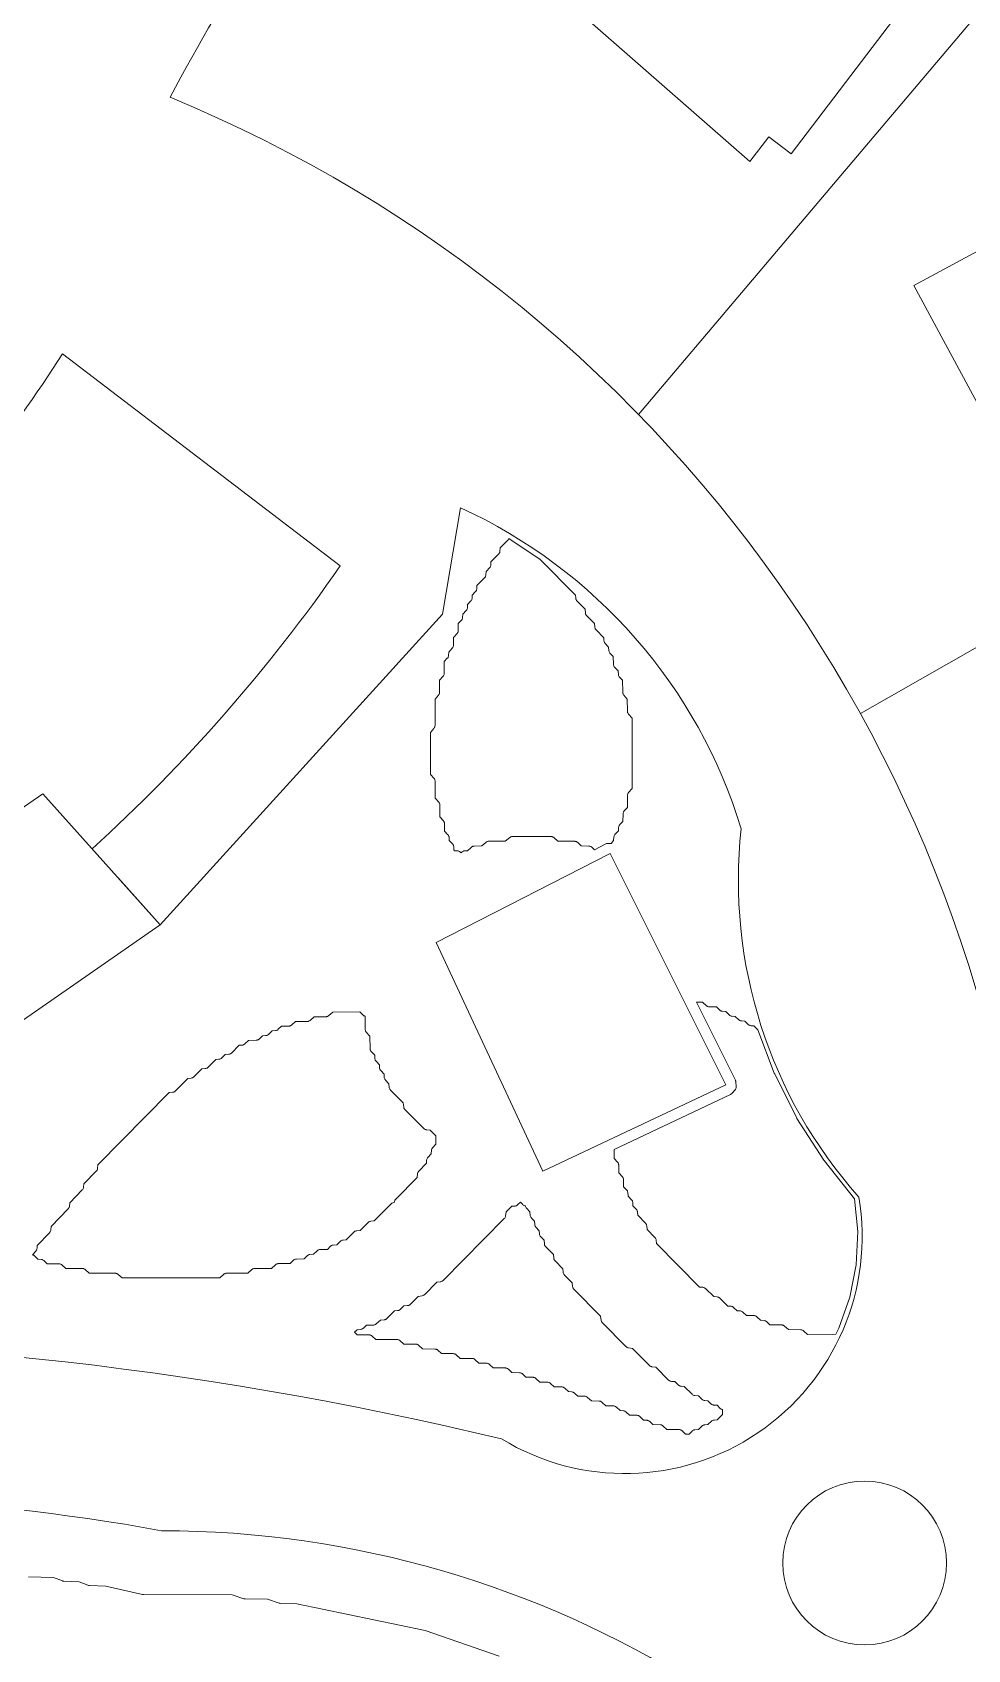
# Model space of a CAD drawing. Header units: inches. Extents: x 36 to 79.4, y 17.3 to 55.9.
# Drawn here: x 59.51 to 64.8, y 30.96 to 40.11 of the extents above; entities that cross this region are included whole.
import ezdxf

# ---------------------------------------------------------------- set-up
doc = ezdxf.new("R2010")
doc.units = ezdxf.units.IN
for name, color, linetype, lineweight in [('01_ORIGINAL_CAD', 7, 'Continuous', 20), ('02_APPROVED_PDF_OUTLINES', 7, 'Continuous', 15), ('03_ADDED_AREAS_SAME_COMPOSITION', 7, 'Continuous', 15)]:
    doc.layers.add(name, color=color, linetype=linetype, lineweight=lineweight)

msp = doc.modelspace()

# ---------------------------------------------------------------- linework, layer by layer
at = {"layer": '01_ORIGINAL_CAD'}
for points in [[(60.2903, 39.7397, -0.089338), (62.8134, 42.9443, -0.322066), (66.0509, 42.9443, -0.030946), (69.1112, 38.8335, -0.044664), (70.7797, 33.5539, -0.301674), (68.9667, 31.1439, -0.082145), (65.5911, 31.0784)], [(60.2903, 39.7397, -0.300089), (65.1799, 32.5384)], [(59.8492, 35.4884, 0.057164), (61.253, 37.0882), (59.6813, 38.2893, -0.064319), (58.6323, 37.0141, -0.064319)], [(59.9983, 35.3223), (60.235, 35.0586), (61.8312, 36.8162), (61.9333, 37.4176, -0.214593), (63.5216, 35.6018, 0.212382), (64.1876, 33.5175, -0.642649), (62.1657, 32.1496, 0.132984), (51.6147, 31.858, -0.471407), (50.9129, 32.2446)], [(53.6498, 30.945, -0.14301), (60.2429, 31.6303, -0.286424), (65.3601, 28.4306), (66.4807, 23.8898, -0.272091), (64.8996, 18.9541), (63.6613, 17.5325)]]:
    msp.add_lwpolyline(points, format="xyb", dxfattribs=at)
for points in [[(66.6044, 42.2755), (62.9415, 37.9447)], [(69.0056, 38.9945), (64.1961, 36.2529)], [(58.564, 35.1056), (59.0582, 34.2414), (60.235, 35.0586), (59.5701, 35.7993), (58.564, 35.1056)]]:
    msp.add_lwpolyline(points, dxfattribs=at)
for points in [[(62.8271, 40.7024), (63.4451, 41.5024), (64.5339, 40.6717), (64.2414, 40.2883), (64.3837, 40.1797), (63.8039, 39.4198), (63.6773, 39.5164), (63.5712, 39.3774), (62.394, 40.4074), (62.7222, 40.7825)], [(65.0065, 38.7995), (65.8647, 39.3337), (66.5953, 38.1753), (66.1874, 37.918), (66.2829, 37.7666), (65.4744, 37.2567), (65.3895, 37.3914), (65.2415, 37.2981), (64.4977, 38.6741), (64.9361, 38.9111)], [(61.7958, 34.9574), (62.7801, 35.4615), (63.4352, 34.1523), (62.3986, 33.6635)]]:
    msp.add_lwpolyline(points, close=True, dxfattribs=at)
msp.add_circle((64.2199, 31.4476), 0.4633, dxfattribs=at)
at = {"layer": '02_APPROVED_PDF_OUTLINES'}
for points in [[(62.2077, 37.2442), (62.3848, 37.1255), (62.5847, 36.924), (62.5855, 36.9072), (62.5858, 36.9042), (62.5864, 36.9013), (62.5875, 36.8985), (62.5888, 36.8958), (62.5905, 36.8933), (62.5924, 36.891), (62.6384, 36.8433), (62.6401, 36.8231), (62.6407, 36.8197), (62.6417, 36.8164), (62.6431, 36.8133), (62.645, 36.8104), (62.6472, 36.8078), (62.6916, 36.7626), (62.6934, 36.7426), (62.6939, 36.7392), (62.6949, 36.7359), (62.6964, 36.7328), (62.6982, 36.7299), (62.7005, 36.7273), (62.7444, 36.6826), (62.7452, 36.6658), (62.7456, 36.6623), (62.7465, 36.6589), (62.7479, 36.6556), (62.7497, 36.6526), (62.7519, 36.6498), (62.7715, 36.6289), (62.7733, 36.6085), (62.7738, 36.6051), (62.7748, 36.6018), (62.7762, 36.5987), (62.7781, 36.5958), (62.7803, 36.5932), (62.7975, 36.5755), (62.7985, 36.5322), (62.7988, 36.5291), (62.7994, 36.5262), (62.8004, 36.5233), (62.8017, 36.5206), (62.8033, 36.518), (62.8052, 36.5157), (62.8248, 36.4947), (62.8266, 36.4743), (62.8272, 36.4709), (62.8281, 36.4677), (62.8296, 36.4645), (62.8314, 36.4617), (62.8336, 36.4591), (62.8507, 36.4416), (62.8511, 36.3744), (62.8513, 36.3708), (62.8521, 36.3674), (62.8534, 36.364), (62.8551, 36.3609), (62.8572, 36.3581), (62.8774, 36.335), (62.8778, 36.2671), (62.8781, 36.2635), (62.8789, 36.26), (62.8801, 36.2567), (62.8818, 36.2536), (62.884, 36.2507), (62.9041, 36.2277), (62.9049, 35.8293), (62.8849, 35.8063), (62.8827, 35.8034), (62.881, 35.8003), (62.8797, 35.797), (62.879, 35.7935), (62.8787, 35.7899), (62.8786, 35.7225), (62.8599, 35.7023), (62.858, 35.7), (62.8563, 35.6974), (62.855, 35.6947), (62.8541, 35.6918), (62.8535, 35.6888), (62.8532, 35.6858), (62.8524, 35.6424), (62.8352, 35.6248), (62.833, 35.6221), (62.8312, 35.6192), (62.8298, 35.6161), (62.8288, 35.6128), (62.8283, 35.6095), (62.8266, 35.5894), (62.8088, 35.5711), (62.8066, 35.5684), (62.8048, 35.5655), (62.8033, 35.5624), (62.8024, 35.5591), (62.8018, 35.5558), (62.8, 35.5344), (62.7866, 35.5176), (62.7693, 35.519), (62.7658, 35.519), (62.7624, 35.5186), (62.7591, 35.5177), (62.7559, 35.5163), (62.6909, 35.4832), (62.6765, 35.4968), (62.6742, 35.4987), (62.6716, 35.5004), (62.6688, 35.5017), (62.6659, 35.5027), (62.6629, 35.5033), (62.6599, 35.5036), (62.6169, 35.5045), (62.5969, 35.5235), (62.5945, 35.5255), (62.5919, 35.5272), (62.5891, 35.5285), (62.5861, 35.5295), (62.583, 35.5301), (62.5799, 35.5304), (62.4836, 35.5313), (62.4607, 35.5517), (62.4583, 35.5535), (62.4557, 35.5551), (62.453, 35.5563), (62.4501, 35.5572), (62.4471, 35.5578), (62.4441, 35.558), (62.2288, 35.5581), (62.2254, 35.5579), (62.222, 35.5572), (62.2188, 35.556), (62.2157, 35.5544), (62.2129, 35.5524), (62.187, 35.5312), (62.0931, 35.5309), (62.0901, 35.5307), (62.0871, 35.5301), (62.0842, 35.5292), (62.0815, 35.528), (62.0789, 35.5264), (62.0765, 35.5245), (62.0536, 35.5041), (62.0102, 35.5031), (62.0071, 35.5028), (62.0041, 35.5022), (62.0012, 35.5012), (61.9984, 35.4998), (61.9959, 35.4982), (61.9935, 35.4962), (61.9733, 35.4769), (61.9566, 35.4762), (61.9531, 35.4758), (61.9497, 35.4749), (61.9464, 35.4735), (61.9434, 35.4717), (61.9406, 35.4695), (61.9369, 35.466), (61.9332, 35.4695), (61.9305, 35.4717), (61.9274, 35.4735), (61.9242, 35.4749), (61.9208, 35.4758), (61.9173, 35.4762), (61.901, 35.4769), (61.8968, 35.4811), (61.8961, 35.4978), (61.8957, 35.5013), (61.8948, 35.5047), (61.8934, 35.508), (61.8916, 35.511), (61.8894, 35.5138), (61.8702, 35.5343), (61.8694, 35.5515), (61.869, 35.555), (61.8681, 35.5584), (61.8667, 35.5616), (61.8649, 35.5647), (61.8627, 35.5674), (61.8437, 35.5877), (61.8427, 35.6314), (61.8425, 35.6345), (61.8419, 35.6374), (61.8409, 35.6403), (61.8396, 35.643), (61.8379, 35.6456), (61.836, 35.6479), (61.8172, 35.6681), (61.8168, 35.7355), (61.8166, 35.7391), (61.8158, 35.7426), (61.8145, 35.7459), (61.8128, 35.749), (61.8107, 35.7519), (61.7905, 35.7749), (61.79, 35.8697), (61.7898, 35.8733), (61.789, 35.8767), (61.7877, 35.8801), (61.786, 35.8832), (61.7839, 35.886), (61.7637, 35.9091), (61.7633, 36.1464), (61.7833, 36.1694), (61.7854, 36.1723), (61.7872, 36.1754), (61.7884, 36.1788), (61.7892, 36.1823), (61.7894, 36.1859), (61.7894, 36.3343), (61.8095, 36.3573), (61.8116, 36.3602), (61.8133, 36.3633), (61.8146, 36.3667), (61.8154, 36.3701), (61.8156, 36.3737), (61.8157, 36.4416), (61.8358, 36.4647), (61.838, 36.4676), (61.8397, 36.4707), (61.8409, 36.474), (61.8417, 36.4775), (61.842, 36.4811), (61.8421, 36.5482), (61.859, 36.5657), (61.8613, 36.5683), (61.8631, 36.5712), (61.8645, 36.5744), (61.8655, 36.5776), (61.866, 36.581), (61.8677, 36.6014), (61.8872, 36.6224), (61.8892, 36.6247), (61.8908, 36.6273), (61.8921, 36.6301), (61.8931, 36.6329), (61.8937, 36.6359), (61.8939, 36.6389), (61.8948, 36.6831), (61.915, 36.7063), (61.9171, 36.7092), (61.9189, 36.7123), (61.9201, 36.7156), (61.9209, 36.7191), (61.9211, 36.7227), (61.9213, 36.763), (61.9383, 36.7805), (61.9405, 36.7831), (61.9423, 36.786), (61.9437, 36.7891), (61.9447, 36.7924), (61.9452, 36.7958), (61.947, 36.8162), (61.9665, 36.8372), (61.9687, 36.8399), (61.9705, 36.843), (61.9718, 36.8462), (61.9727, 36.8497), (61.9731, 36.8532), (61.9738, 36.8703), (61.9929, 36.8909), (61.9951, 36.8936), (61.9969, 36.8967), (61.9983, 36.8999), (61.9992, 36.9034), (61.9996, 36.9069), (62.0003, 36.924), (62.0193, 36.9446), (62.0216, 36.9473), (62.0234, 36.9504), (62.0247, 36.9536), (62.0256, 36.9571), (62.026, 36.9606), (62.0267, 36.9774), (62.0705, 37.0221), (62.0727, 37.0247), (62.0745, 37.0276), (62.076, 37.0308), (62.077, 37.0341), (62.0775, 37.0375), (62.0792, 37.0578), (62.0987, 37.0788), (62.1009, 37.0816), (62.1027, 37.0846), (62.1041, 37.0879), (62.105, 37.0913), (62.1054, 37.0948), (62.1061, 37.1116), (62.1498, 37.1563), (62.1521, 37.159), (62.1539, 37.1619), (62.1554, 37.165), (62.1564, 37.1683), (62.1569, 37.1717), (62.1586, 37.1917), (62.2028, 37.2369), (62.2049, 37.2394), (62.2067, 37.2421)], [(63.2683, 34.62), (63.303, 34.62), (63.3258, 34.5998), (63.3282, 34.5979), (63.3307, 34.5964), (63.3335, 34.5951), (63.3363, 34.5942), (63.3393, 34.5937), (63.3423, 34.5935), (63.3818, 34.5933), (63.3991, 34.5762), (63.4017, 34.574), (63.4046, 34.5721), (63.4077, 34.5706), (63.411, 34.5696), (63.4144, 34.5691), (63.4344, 34.5673), (63.4552, 34.5476), (63.458, 34.5454), (63.461, 34.5435), (63.4643, 34.5421), (63.4678, 34.5412), (63.4713, 34.5408), (63.488, 34.5401), (63.5083, 34.5208), (63.5111, 34.5186), (63.5142, 34.5167), (63.5174, 34.5153), (63.5209, 34.5144), (63.5244, 34.514), (63.5412, 34.5133), (63.5615, 34.494), (63.5642, 34.4918), (63.5673, 34.4899), (63.5706, 34.4885), (63.574, 34.4876), (63.5776, 34.4872), (63.5939, 34.4865), (63.6158, 34.4643), (63.7087, 34.2185), (63.7098, 34.2161), (63.8356, 33.9655), (63.8369, 33.9632), (63.9889, 33.7259), (63.9905, 33.7238), (64.1634, 33.5077), (64.1808, 33.323), (64.1713, 33.135), (64.1356, 32.952), (64.0746, 32.7767), (64.0564, 32.7413), (63.8961, 32.7411), (63.8763, 32.7599), (63.8739, 32.7619), (63.8713, 32.7636), (63.8685, 32.7649), (63.8655, 32.7659), (63.8625, 32.7666), (63.8594, 32.7668), (63.7896, 32.7678), (63.7666, 32.7881), (63.7642, 32.79), (63.7617, 32.7915), (63.7589, 32.7928), (63.7561, 32.7937), (63.7531, 32.7942), (63.7501, 32.7944), (63.684, 32.7946), (63.6668, 32.8117), (63.6642, 32.8139), (63.6613, 32.8158), (63.6582, 32.8173), (63.6548, 32.8183), (63.6514, 32.8188), (63.6314, 32.8206), (63.6107, 32.8403), (63.6083, 32.8422), (63.6057, 32.8439), (63.603, 32.8452), (63.6001, 32.8462), (63.5971, 32.8469), (63.594, 32.8471), (63.5511, 32.848), (63.531, 32.867), (63.5282, 32.8693), (63.5252, 32.8711), (63.5219, 32.8725), (63.5184, 32.8735), (63.5149, 32.8739), (63.4981, 32.8746), (63.4778, 32.8938), (63.4751, 32.8961), (63.472, 32.898), (63.4687, 32.8993), (63.4653, 32.9003), (63.4617, 32.9007), (63.4454, 32.9014), (63.4012, 32.9456), (63.3986, 32.9479), (63.3957, 32.9498), (63.3925, 32.9512), (63.3892, 32.9523), (63.3857, 32.9528), (63.3659, 32.9546), (63.3187, 33.0008), (63.3164, 33.0028), (63.3138, 33.0045), (63.3111, 33.0059), (63.3083, 33.0069), (63.3053, 33.0076), (63.3023, 33.0079), (63.286, 33.0086), (63.042, 33.2546), (63.0403, 33.2746), (63.0397, 33.278), (63.0387, 33.2813), (63.0373, 33.2844), (63.0354, 33.2873), (63.0332, 33.2899), (62.9888, 33.3351), (62.987, 33.3551), (62.9865, 33.3585), (62.9855, 33.3618), (62.984, 33.3649), (62.9822, 33.3678), (62.9799, 33.3704), (62.936, 33.4151), (62.9352, 33.4319), (62.9348, 33.4354), (62.9339, 33.4388), (62.9326, 33.4421), (62.9307, 33.4451), (62.9285, 33.4478), (62.9093, 33.4684), (62.9086, 33.4856), (62.9082, 33.4891), (62.9073, 33.4925), (62.9059, 33.4957), (62.9041, 33.4988), (62.9019, 33.5015), (62.8823, 33.5225), (62.8805, 33.5429), (62.88, 33.5463), (62.879, 33.5495), (62.8775, 33.5526), (62.8757, 33.5555), (62.8735, 33.5581), (62.8564, 33.5756), (62.8561, 33.616), (62.8558, 33.6195), (62.855, 33.623), (62.8538, 33.6263), (62.8521, 33.6294), (62.8499, 33.6323), (62.8296, 33.6555), (62.8286, 33.6997), (62.8283, 33.7027), (62.8277, 33.7057), (62.8267, 33.7085), (62.8254, 33.7113), (62.8238, 33.7138), (62.8218, 33.7162), (62.8031, 33.7363), (62.803, 33.7878), (63.4608, 34.0981), (63.4637, 34.0997), (63.4664, 34.1017), (63.4687, 34.104), (63.4869, 34.1242), (63.4889, 34.1268), (63.4906, 34.1297), (63.4919, 34.1327), (63.4928, 34.1359), (63.4932, 34.1392), (63.4932, 34.1425), (63.4914, 34.1696), (63.491, 34.1729), (63.4901, 34.1761), (63.4889, 34.1792)], [(59.5126, 33.191), (59.5126, 33.1918), (59.5313, 33.2119), (59.5335, 33.2147), (59.5353, 33.2177), (59.5367, 33.221), (59.5375, 33.2244), (59.5379, 33.2279), (59.5386, 33.2447), (59.6089, 33.3163), (59.6111, 33.3189), (59.613, 33.3218), (59.6144, 33.325), (59.6154, 33.3283), (59.6159, 33.3317), (59.6176, 33.3517), (59.7148, 33.4506), (59.717, 33.4532), (59.7189, 33.4561), (59.7203, 33.4592), (59.7213, 33.4626), (59.7218, 33.466), (59.7235, 33.486), (59.7942, 33.558), (59.7965, 33.5606), (59.7983, 33.5635), (59.7998, 33.5667), (59.8008, 33.57), (59.8013, 33.5734), (59.803, 33.5934), (59.8736, 33.6654), (59.8759, 33.668), (59.8777, 33.6709), (59.8792, 33.6741), (59.8802, 33.6774), (59.8807, 33.6808), (59.8824, 33.7008), (60.2848, 34.1087), (60.3043, 34.1105), (60.3078, 34.111), (60.3111, 34.1121), (60.3143, 34.1135), (60.3172, 34.1155), (60.3198, 34.1178), (60.3907, 34.1893), (60.4103, 34.1911), (60.4138, 34.1916), (60.4171, 34.1927), (60.4203, 34.1941), (60.4232, 34.196), (60.4258, 34.1983), (60.4703, 34.243), (60.4899, 34.2448), (60.4933, 34.2454), (60.4966, 34.2464), (60.4998, 34.2479), (60.5027, 34.2498), (60.5053, 34.2521), (60.5493, 34.2963), (60.5657, 34.2971), (60.5692, 34.2975), (60.5727, 34.2984), (60.576, 34.2998), (60.579, 34.3017), (60.5818, 34.3039), (60.6024, 34.3236), (60.6224, 34.3254), (60.6259, 34.326), (60.6292, 34.327), (60.6324, 34.3285), (60.6353, 34.3304), (60.6379, 34.3327), (60.6819, 34.3769), (60.6982, 34.3777), (60.7018, 34.3781), (60.7052, 34.379), (60.7085, 34.3804), (60.7116, 34.3823), (60.7144, 34.3846), (60.7343, 34.4036), (60.7773, 34.4046), (60.7803, 34.4048), (60.7833, 34.4055), (60.7862, 34.4065), (60.789, 34.4078), (60.7916, 34.4095), (60.7939, 34.4115), (60.8141, 34.4307), (60.8309, 34.4315), (60.8344, 34.4319), (60.8379, 34.4328), (60.8412, 34.4342), (60.8442, 34.4361), (60.847, 34.4383), (60.8676, 34.458), (60.8876, 34.4598), (60.891, 34.4604), (60.8944, 34.4614), (60.8975, 34.4629), (60.9004, 34.4647), (60.903, 34.467), (60.9203, 34.4843), (60.9629, 34.4852), (60.966, 34.4855), (60.969, 34.4861), (60.9719, 34.4871), (60.9747, 34.4885), (60.9772, 34.4901), (60.9796, 34.4921), (60.9994, 34.511), (61.0658, 34.5113), (61.0688, 34.5115), (61.0717, 34.512), (61.0746, 34.5129), (61.0773, 34.5142), (61.0799, 34.5157), (61.0823, 34.5176), (61.105, 34.5379), (61.1719, 34.5382), (61.1749, 34.5384), (61.1778, 34.5389), (61.1807, 34.5398), (61.1835, 34.5411), (61.186, 34.5427), (61.1884, 34.5445), (61.2111, 34.5648), (61.3646, 34.5649), (61.3817, 34.5479), (61.3842, 34.5457), (61.3869, 34.5439), (61.3899, 34.5425), (61.393, 34.5414), (61.3944, 34.5412), (61.3947, 34.4677), (61.395, 34.4641), (61.3958, 34.4606), (61.3971, 34.4573), (61.3988, 34.4542), (61.4009, 34.4513), (61.4212, 34.4282), (61.4223, 34.3573), (61.4226, 34.3542), (61.4232, 34.3512), (61.4242, 34.3483), (61.4255, 34.3455), (61.4271, 34.343), (61.4291, 34.3406), (61.4482, 34.3201), (61.449, 34.3029), (61.4494, 34.2994), (61.4503, 34.296), (61.4517, 34.2927), (61.4535, 34.2897), (61.4557, 34.2869), (61.4749, 34.2664), (61.4757, 34.2492), (61.4761, 34.2457), (61.477, 34.2423), (61.4783, 34.2391), (61.4801, 34.236), (61.4824, 34.2333), (61.5015, 34.2127), (61.5023, 34.1956), (61.5027, 34.1921), (61.5036, 34.1887), (61.505, 34.1854), (61.5068, 34.1824), (61.509, 34.1796), (61.5286, 34.1586), (61.5304, 34.1383), (61.5309, 34.1349), (61.5319, 34.1315), (61.5334, 34.1284), (61.5352, 34.1255), (61.5375, 34.1229), (61.609, 34.0504), (61.6122, 34.0274), (61.6129, 34.0243), (61.6139, 34.0212), (61.6153, 34.0184), (61.6171, 34.0157), (61.6192, 34.0133), (61.7256, 33.906), (61.728, 33.9039), (61.7307, 33.902), (61.7336, 33.9006), (61.7367, 33.8995), (61.7398, 33.8989), (61.7625, 33.8956), (61.7938, 33.864), (61.7939, 33.8163), (61.7769, 33.7988), (61.7747, 33.7962), (61.7729, 33.7933), (61.7715, 33.7902), (61.7705, 33.7869), (61.77, 33.7835), (61.7683, 33.7632), (61.7488, 33.7422), (61.7465, 33.7394), (61.7447, 33.7364), (61.7434, 33.7331), (61.7425, 33.7297), (61.7421, 33.7262), (61.7414, 33.7094), (61.6976, 33.6647), (61.6954, 33.662), (61.6935, 33.6591), (61.6921, 33.656), (61.6911, 33.6527), (61.6906, 33.6493), (61.6889, 33.6293), (61.5671, 33.5059), (61.5647, 33.5031), (61.5628, 33.4999), (61.5613, 33.4966), (61.5604, 33.493), (61.5592, 33.4871), (61.5535, 33.4859), (61.5506, 33.4852), (61.5479, 33.4841), (61.5453, 33.4827), (61.5428, 33.481), (61.5406, 33.479), (61.4455, 33.3825), (61.426, 33.3808), (61.4225, 33.3802), (61.4192, 33.3792), (61.416, 33.3777), (61.4131, 33.3758), (61.4105, 33.3735), (61.366, 33.3288), (61.3464, 33.327), (61.343, 33.3265), (61.3396, 33.3255), (61.3365, 33.324), (61.3336, 33.3221), (61.3309, 33.3198), (61.2869, 33.2755), (61.2706, 33.2748), (61.2671, 33.2744), (61.2636, 33.2734), (61.2603, 33.272), (61.2573, 33.2702), (61.2545, 33.2679), (61.2338, 33.2482), (61.2139, 33.2464), (61.2104, 33.2459), (61.2071, 33.2448), (61.204, 33.2434), (61.2011, 33.2415), (61.1985, 33.2392), (61.1812, 33.222), (61.1386, 33.221), (61.1355, 33.2208), (61.1325, 33.2201), (61.1296, 33.2191), (61.1268, 33.2178), (61.1242, 33.2161), (61.1219, 33.2141), (61.1012, 33.1944), (61.0812, 33.1926), (61.0778, 33.1921), (61.0745, 33.1911), (61.0714, 33.1896), (61.0685, 33.1877), (61.0658, 33.1854), (61.0485, 33.1682), (61.0059, 33.1672), (61.0029, 33.167), (60.9999, 33.1663), (60.997, 33.1654), (60.9942, 33.164), (60.9916, 33.1623), (60.9893, 33.1603), (60.9695, 33.1415), (60.9031, 33.1412), (60.9001, 33.141), (60.8971, 33.1404), (60.8943, 33.1395), (60.8915, 33.1383), (60.8889, 33.1367), (60.8866, 33.1349), (60.8638, 33.1146), (60.7705, 33.1143), (60.7674, 33.1141), (60.7645, 33.1135), (60.7616, 33.1126), (60.7589, 33.1114), (60.7563, 33.1098), (60.7539, 33.1079), (60.7312, 33.0877), (60.6113, 33.0873), (60.6082, 33.0871), (60.6053, 33.0866), (60.6024, 33.0856), (60.5996, 33.0844), (60.5971, 33.0828), (60.5947, 33.081), (60.572, 33.0607), (60.0195, 33.0603), (59.9967, 33.0805), (59.9944, 33.0824), (59.9918, 33.084), (59.989, 33.0852), (59.9862, 33.0861), (59.9832, 33.0866), (59.9802, 33.0868), (59.8337, 33.087), (59.8109, 33.1072), (59.8085, 33.1091), (59.8059, 33.1107), (59.8032, 33.1119), (59.8003, 33.1128), (59.7974, 33.1133), (59.7943, 33.1135), (59.7009, 33.1137), (59.6781, 33.134), (59.6757, 33.1358), (59.6732, 33.1374), (59.6704, 33.1386), (59.6676, 33.1395), (59.6646, 33.1401), (59.6616, 33.1403), (59.5955, 33.1405), (59.5783, 33.1575), (59.5757, 33.1598), (59.5728, 33.1617), (59.5697, 33.1631), (59.5664, 33.1641), (59.5629, 33.1647), (59.5433, 33.1664), (59.5252, 33.1843), (59.5227, 33.1865), (59.52, 33.1883), (59.5171, 33.1897), (59.514, 33.1907)], [(61.3344, 32.7529), (61.349, 32.7675), (61.3686, 32.7693), (61.3721, 32.7698), (61.3754, 32.7708), (61.3785, 32.7723), (61.3814, 32.7742), (61.384, 32.7765), (61.4012, 32.7935), (61.4407, 32.7938), (61.4437, 32.794), (61.4466, 32.7945), (61.4495, 32.7955), (61.4522, 32.7967), (61.4548, 32.7983), (61.4572, 32.8001), (61.4808, 32.8212), (61.5013, 32.823), (61.5047, 32.8236), (61.508, 32.8246), (61.5112, 32.8261), (61.5141, 32.828), (61.5167, 32.8303), (61.5607, 32.8746), (61.5771, 32.8753), (61.5806, 32.8757), (61.5841, 32.8766), (61.5874, 32.878), (61.5904, 32.8799), (61.5932, 32.8822), (61.6138, 32.9019), (61.6338, 32.9037), (61.6373, 32.9042), (61.6406, 32.9052), (61.6438, 32.9067), (61.6467, 32.9086), (61.6493, 32.9109), (61.6943, 32.9562), (61.717, 32.9595), (61.7201, 32.9601), (61.7232, 32.9612), (61.7261, 32.9627), (61.7288, 32.9645), (61.7312, 32.9666), (61.7998, 33.0362), (61.8194, 33.038), (61.8228, 33.0386), (61.8262, 33.0396), (61.8294, 33.0411), (61.8323, 33.043), (61.8349, 33.0453), (62.1816, 33.3964), (62.1837, 33.3988), (62.1855, 33.4015), (62.1869, 33.4044), (62.188, 33.4074), (62.1886, 33.4106), (62.1917, 33.4336), (62.2233, 33.4655), (62.2395, 33.4663), (62.2431, 33.4667), (62.2466, 33.4676), (62.2498, 33.469), (62.2529, 33.4709), (62.2557, 33.4731), (62.2722, 33.4889), (62.2863, 33.4749), (62.2887, 33.4728), (62.2915, 33.471), (62.2944, 33.4696), (62.2975, 33.4685), (62.3007, 33.4679), (62.3014, 33.4678), (62.3016, 33.4669), (62.3022, 33.4637), (62.3032, 33.4607), (62.3046, 33.4577), (62.3064, 33.455), (62.3085, 33.4526), (62.3263, 33.4342), (62.3281, 33.4142), (62.3286, 33.4108), (62.3296, 33.4075), (62.3311, 33.4044), (62.3329, 33.4015), (62.3351, 33.3989), (62.3526, 33.381), (62.3533, 33.3642), (62.3537, 33.3607), (62.3546, 33.3572), (62.356, 33.354), (62.3578, 33.351), (62.36, 33.3482), (62.3792, 33.3277), (62.38, 33.3105), (62.3804, 33.307), (62.3813, 33.3036), (62.3826, 33.3003), (62.3844, 33.2973), (62.3867, 33.2946), (62.4062, 33.2736), (62.408, 33.2532), (62.4086, 33.2498), (62.4096, 33.2465), (62.411, 33.2434), (62.4129, 33.2405), (62.4151, 33.2379), (62.4595, 33.1927), (62.4613, 33.1727), (62.4618, 33.1693), (62.4628, 33.166), (62.4643, 33.1629), (62.4661, 33.16), (62.4684, 33.1574), (62.5128, 33.1122), (62.5145, 33.0922), (62.5151, 33.0888), (62.5161, 33.0855), (62.5175, 33.0824), (62.5194, 33.0795), (62.5216, 33.0769), (62.566, 33.0318), (62.5678, 33.0118), (62.5683, 33.0083), (62.5693, 33.005), (62.5708, 33.0019), (62.5726, 32.999), (62.5749, 32.9964), (62.7261, 32.8434), (62.7294, 32.8204), (62.73, 32.8173), (62.7311, 32.8143), (62.7325, 32.8114), (62.7343, 32.8087), (62.7364, 32.8063), (62.8694, 32.6722), (62.8718, 32.6701), (62.8745, 32.6683), (62.8774, 32.6668), (62.8804, 32.6657), (62.8836, 32.6651), (62.9062, 32.6618), (63.0023, 32.565), (63.0047, 32.5628), (63.0074, 32.561), (63.0103, 32.5595), (63.0133, 32.5585), (63.0165, 32.5578), (63.0392, 32.5546), (63.1109, 32.4826), (63.1136, 32.4803), (63.1165, 32.4784), (63.1197, 32.4769), (63.123, 32.4759), (63.1264, 32.4753), (63.1464, 32.4736), (63.1672, 32.4539), (63.17, 32.4516), (63.173, 32.4498), (63.1763, 32.4484), (63.1798, 32.4475), (63.1833, 32.4471), (63.1997, 32.4463), (63.2438, 32.4021), (63.2465, 32.3999), (63.2494, 32.398), (63.2525, 32.3965), (63.2559, 32.3955), (63.2593, 32.3949), (63.2793, 32.3931), (63.3001, 32.3735), (63.3028, 32.3712), (63.3059, 32.3694), (63.3092, 32.368), (63.3126, 32.367), (63.3162, 32.3666), (63.3326, 32.3659), (63.3502, 32.3485), (63.3528, 32.3462), (63.3557, 32.3443), (63.3589, 32.3429), (63.3622, 32.3419), (63.3656, 32.3413), (63.3853, 32.3396), (63.4033, 32.3217), (63.4058, 32.3195), (63.4085, 32.3177), (63.4115, 32.3163), (63.4146, 32.3152), (63.4159, 32.315), (63.416, 32.2877), (63.3858, 32.2572), (63.3696, 32.2564), (63.366, 32.256), (63.3625, 32.2551), (63.3593, 32.2537), (63.3562, 32.2518), (63.3534, 32.2496), (63.3332, 32.2303), (63.3165, 32.2296), (63.313, 32.2291), (63.3095, 32.2282), (63.3062, 32.2268), (63.3032, 32.225), (63.3004, 32.2227), (63.2797, 32.203), (63.2598, 32.2012), (63.2563, 32.2006), (63.253, 32.1996), (63.2499, 32.1982), (63.247, 32.1963), (63.2444, 32.194), (63.2273, 32.177), (63.207, 32.177), (63.1872, 32.1958), (63.1848, 32.1978), (63.1822, 32.1994), (63.1794, 32.2008), (63.1765, 32.2018), (63.1734, 32.2024), (63.1703, 32.2026), (63.101, 32.2036), (63.081, 32.2225), (63.0786, 32.2245), (63.076, 32.2262), (63.0733, 32.2275), (63.0704, 32.2285), (63.0674, 32.2291), (63.0643, 32.2294), (63.0217, 32.2303), (63.0043, 32.2475), (63.0017, 32.2498), (62.9988, 32.2517), (62.9956, 32.2531), (62.9923, 32.2541), (62.9889, 32.2547), (62.9689, 32.2564), (62.9481, 32.2761), (62.9458, 32.2781), (62.9432, 32.2798), (62.9404, 32.2811), (62.9375, 32.2821), (62.9345, 32.2827), (62.9315, 32.283), (62.8888, 32.2839), (62.8715, 32.3011), (62.8688, 32.3034), (62.8659, 32.3052), (62.8628, 32.3067), (62.8595, 32.3077), (62.8561, 32.3083), (62.8361, 32.31), (62.8153, 32.3297), (62.813, 32.3317), (62.8104, 32.3333), (62.8076, 32.3347), (62.8047, 32.3357), (62.8017, 32.3363), (62.7986, 32.3365), (62.7557, 32.3375), (62.7356, 32.3565), (62.7333, 32.3584), (62.7307, 32.3601), (62.7279, 32.3615), (62.725, 32.3624), (62.722, 32.3631), (62.719, 32.3633), (62.6755, 32.3642), (62.6525, 32.3847), (62.6501, 32.3865), (62.6476, 32.3881), (62.6448, 32.3893), (62.642, 32.3902), (62.639, 32.3908), (62.636, 32.391), (62.5965, 32.3912), (62.5793, 32.4082), (62.5767, 32.4105), (62.5737, 32.4124), (62.5706, 32.4138), (62.5673, 32.4149), (62.5639, 32.4154), (62.5439, 32.4172), (62.5231, 32.4368), (62.5208, 32.4388), (62.5182, 32.4405), (62.5154, 32.4418), (62.5125, 32.4428), (62.5095, 32.4434), (62.5065, 32.4437), (62.4635, 32.4446), (62.4434, 32.4636), (62.4411, 32.4656), (62.4385, 32.4673), (62.4357, 32.4686), (62.4328, 32.4696), (62.4298, 32.4702), (62.4268, 32.4705), (62.3833, 32.4714), (62.3603, 32.4918), (62.358, 32.4937), (62.3554, 32.4952), (62.3527, 32.4965), (62.3498, 32.4974), (62.3468, 32.4979), (62.3439, 32.4981), (62.304, 32.4983), (62.2841, 32.5172), (62.2817, 32.5192), (62.2791, 32.5208), (62.2764, 32.5222), (62.2735, 32.5231), (62.2705, 32.5238), (62.2674, 32.524), (62.2245, 32.5249), (62.2044, 32.544), (62.202, 32.5459), (62.1994, 32.5476), (62.1966, 32.549), (62.1937, 32.55), (62.1906, 32.5506), (62.1875, 32.5508), (62.1181, 32.5518), (62.0982, 32.5707), (62.0958, 32.5727), (62.0932, 32.5744), (62.0905, 32.5757), (62.0876, 32.5767), (62.0846, 32.5773), (62.0815, 32.5776), (62.0381, 32.5785), (62.015, 32.5989), (62.0127, 32.6008), (62.0101, 32.6023), (62.0074, 32.6036), (62.0045, 32.6045), (62.0015, 32.605), (61.9985, 32.6052), (61.9316, 32.6054), (61.9088, 32.6257), (61.9064, 32.6275), (61.9039, 32.6291), (61.9011, 32.6303), (61.8983, 32.6312), (61.8953, 32.6318), (61.8923, 32.632), (61.8259, 32.6322), (61.806, 32.651), (61.8036, 32.653), (61.801, 32.6547), (61.7982, 32.656), (61.7953, 32.657), (61.7923, 32.6576), (61.7892, 32.6579), (61.7193, 32.6588), (61.6963, 32.6792), (61.694, 32.6811), (61.6914, 32.6826), (61.6887, 32.6839), (61.6858, 32.6848), (61.6828, 32.6853), (61.6798, 32.6855), (61.613, 32.6857), (61.5901, 32.706), (61.5877, 32.7078), (61.5852, 32.7094), (61.5824, 32.7106), (61.5795, 32.7115), (61.5766, 32.7121), (61.5736, 32.7123), (61.4541, 32.7124), (61.4342, 32.7313), (61.4319, 32.7333), (61.4293, 32.7349), (61.4265, 32.7363), (61.4235, 32.7373), (61.4205, 32.7379), (61.4174, 32.7381), (61.3483, 32.7391)]]:
    msp.add_lwpolyline(points, close=True, dxfattribs=at)
at = {"layer": '03_ADDED_AREAS_SAME_COMPOSITION'}
msp.add_lwpolyline([(59.4904, 31.3692), (59.6309, 31.3657), (59.6819, 31.3459), (59.6846, 31.345), (59.6874, 31.3445), (59.6902, 31.3442), (59.776, 31.3417), (59.8261, 31.3221), (59.8287, 31.3212), (59.8315, 31.3206), (59.8342, 31.3204), (59.9278, 31.3167), (60.1355, 31.2698), (60.1382, 31.2694), (60.1409, 31.2692), (60.6422, 31.2674), (60.7081, 31.2455), (60.7118, 31.2445), (60.7156, 31.2442), (60.8421, 31.2424), (60.9081, 31.2205), (60.9115, 31.2196), (60.915, 31.2192), (61.0078, 31.2157), (61.7339, 31.065), (62.1522, 30.9206)], dxfattribs=at)

doc.saveas('drawing.dxf')
